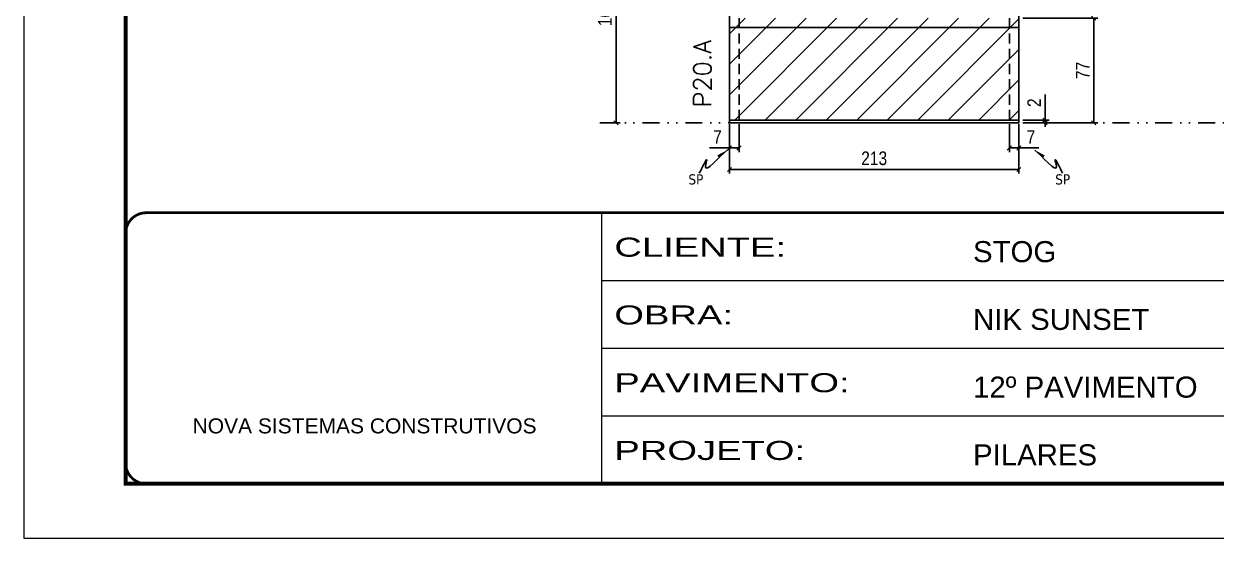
# Model space of a CAD drawing. Extents: x 808 to 7089, y -98 to 17032.
# Drawn here: x 3992 to 4869, y 12537 to 12915 of the extents above; entities that cross this region are included whole.
import ezdxf

# ---------------------------------------------------------------- set-up
doc = ezdxf.new("R2010")
doc.units = 0
for name, pattern in [('CONTINUO', [0]), ('DASHED', [0.75, 0.5, -0.25]), ('DIVIDE2', [0.625, 0.25, -0.125, 0, -0.125, 0, -0.125]), ('HIDDEN', [0.375, 0.25, -0.125])]:
    doc.linetypes.add(name, pattern=pattern)
for name, color, linetype in [('COTA', 241, 'Continuous'), ('Nível', 160, 'Continuous'), ('Painéis', 200, 'Continuous'), ('SARR_2.2x7', 40, 'Continuous'), ('Sarrafo de Pressão', 42, 'HIDDEN'), ('texto', 7, 'Continuous')]:
    doc.layers.add(name, color=color, linetype=linetype)
for name, color, linetype, lineweight in [('Folhas', 255, 'Continuous', 9), ('REAPROVEITAMENTO', 251, 'Continuous', 9), ('SARRAFO DE PRESSAO', 251, 'DASHED', 9), ('Texto Seção', 7, 'Continuous', 15)]:
    doc.layers.add(name, color=color, linetype=linetype, lineweight=lineweight)
doc.styles.add('ARIAL', font='arial.ttf')
doc.styles.add('COTA TECNICA', font='techl___.ttf', dxfattribs={"height": 10})
doc.styles.add('COTA TECNICA-50', font='techl___.ttf', dxfattribs={"height": 10})
doc.styles.add('REGUA-120', font='ROMANS.shx', dxfattribs={"height": 15})
doc.styles.get("Standard").update_dxf_attribs({"font": 'arial.ttf'})
doc.styles.add('Tecnologia', font='')
doc.styles.get('Tecnologia').set_extended_font_data('Forgotten Futurist')
doc.dimstyles.new('COTA PAINEL-50', dxfattribs={"dimtxt": 10, "dimasz": 3, "dimexe": 3, "dimexo": 3, "dimgap": 3, "dimtad": 1, "dimdec": 1, "dimzin": 12, "dimdsep": 46, "dimtxsty": 'COTA TECNICA-50', "dimblk1": 'OBLIQUE', "dimblk2": 'OBLIQUE', "dimsah": 1, "dimcen": 0.9, "dimclrd": 4, "dimclre": 4, "dimclrt": 240, "dimadec": 1, "dimazin": 3, "dimtfac": 1, "dimtdec": 1, "dimtmove": 0, "dimatfit": 3, "dimfxl": 1, "dimtolj": 1, "dimtzin": 12, "dimarcsym": 0})
doc.dimstyles.new('PAINEL', dxfattribs={"dimtxt": 10, "dimasz": 3, "dimexe": 3, "dimexo": 3, "dimgap": 3, "dimtad": 1, "dimdec": 1, "dimzin": 12, "dimdsep": 46, "dimtxsty": 'COTA TECNICA', "dimblk1": 'OBLIQUE', "dimblk2": 'OBLIQUE', "dimsah": 1, "dimcen": 0.9, "dimclrd": 4, "dimclre": 4, "dimclrt": 240, "dimadec": 1, "dimazin": 3, "dimtfac": 1, "dimtdec": 1, "dimtmove": 0, "dimatfit": 3, "dimfxl": 1, "dimtolj": 1, "dimtzin": 12, "dimarcsym": 0})
doc.dimstyles.get("Standard").update_dxf_attribs({"dimtxt": 0.18, "dimasz": 0.18, "dimexe": 0.18, "dimexo": 0.0625, "dimgap": 0.09, "dimtad": 0, "dimtih": 1, "dimtoh": 1, "dimdec": 4, "dimzin": 0, "dimdsep": 46, "dimtxsty": 'Standard', "dimcen": 0.09, "dimadec": 0, "dimazin": 0, "dimtfac": 1, "dimtdec": 4, "dimtofl": 0, "dimtmove": 0, "dimatfit": 3, "dimfxl": 1, "dimtolj": 1, "dimtzin": 0, "dimarcsym": 0})

# ---------------------------------------------------------------- blocks, each defined once
blk = doc.blocks.new('9999999999')
at = {"color": 30, "linetype": 'CONTINUO'}
for p, q in [((98564.56, 34230.21), (98564.56, 34429.45)), ((98564.56, 34379.64), (99583.98, 34379.64)), ((98564.56, 34329.83), (99487.98, 34329.83)), ((98564.56, 34280.02), (99487.98, 34280.02))]:
    blk.add_line(p, q, dxfattribs=at)
at = {"color": 30, "linetype": 'CONTINUO', "const_width": 2}
blk.add_lwpolyline([(99583.98, 34230.21), (99583.98, 34414.45, 0.414214), (99568.98, 34429.45), (98228.98, 34429.45, 0.414214), (98213.98, 34414.45), (98213.98, 34245.21, 0.414214), (98228.98, 34230.21), (99583.98, 34230.21)], format="xyb", dxfattribs=at)
at = {"layer": 'Folhas'}
blk.add_lwpolyline([(98138.98, 34190.21), (99623.98, 34190.21), (99623.98, 35240.21), (98138.98, 35240.21)], close=True, dxfattribs=at)
at = {"layer": 'Folhas', "color": 30, "const_width": 3}
blk.add_lwpolyline([(98213.98, 34230.21), (99583.98, 34230.21), (99583.98, 35200.21), (98213.98, 35200.21)], close=True, dxfattribs=at)
at = {"color": 7, "linetype": 'Continuous', "ltscale": 5, "style": 'ARIAL'}
for s, height, p in [('STOG', 15.483, (98837.68, 34393.13)), ('NIK SUNSET', 15.483, (98837.68, 34343.32)), ('12º PAVIMENTO', 15.4829, (98837.68, 34293.51)), ('NOVA SISTEMAS CONSTRUTIVOS', 11.0592, (98263.19, 34267.21)), ('PILARES', 15.483, (98837.68, 34243.7))]:
    blk.add_text(s, height=height, dxfattribs=at).set_placement(p)
at = {"layer": 'Folhas', "color": 7, "style": 'Tecnologia', "width": 1.5}
for s, p in [('CLIENTE:', (98573.65, 34397.17)), ('OBRA:', (98573.65, 34347.31)), ('PAVIMENTO:', (98573.65, 34297.5)), ('PROJETO:', (98573.65, 34247.69))]:
    blk.add_text(s, height=14, dxfattribs=at).set_placement(p)
blk = doc.blocks.new('_Oblique')
at = {"color": 0, "linetype": 'ByBlock', "lineweight": -2}
blk.add_line((-0.5, -0.5), (0.5, 0.5), dxfattribs=at)
blk = doc.blocks.new('*D1417')
at = {"layer": 'COTA', "color": 4, "lineweight": -2, "transparency": 16777216}
for p, q in [((4418.71, 13003.17), (4430.57, 13003.17)), ((4427.57, 12842.17), (4427.57, 13003.17)), ((4418.71, 12842.17), (4430.57, 12842.17))]:
    blk.add_line(p, q, dxfattribs=at)
at = {"layer": 'Defpoints', "color": 0, "transparency": 16777216}
for p in [(4415.71, 13003.17), (4427.57, 13003.17), (4415.71, 12842.17)]:
    blk.add_point(p, dxfattribs=at)
at = {"layer": 'COTA', "color": 4, "lineweight": -2, "transparency": 16777216, "xscale": 3, "yscale": 3, "zscale": 3}
for p, rotation in [((4427.57, 13003.17), 90), ((4427.57, 12842.17), 270)]:
    blk.add_blockref('_Oblique', p, dxfattribs=dict(at, rotation=rotation))
at = {"layer": 'COTA', "color": 240, "transparency": 16777216, "insert": (4419.46, 12922.67), "char_height": 10, "attachment_point": 5, "rotation": 90, "style": 'COTA TECNICA-50'}
blk.add_mtext('\\A1;161', dxfattribs=at)
blk = doc.blocks.new('*D1394')
at = {"layer": 'COTA', "color": 4, "lineweight": -2, "transparency": 16777216}
for p, q in [((4511.12, 12841.17), (4511.12, 12804.8)), ((4724.12, 12841.17), (4724.12, 12804.8)), ((4724.12, 12807.8), (4511.12, 12807.8))]:
    blk.add_line(p, q, dxfattribs=at)
at = {"layer": 'Defpoints', "color": 0, "transparency": 16777216}
for p in [(4511.12, 12844.17), (4724.12, 12844.17), (4511.12, 12807.8)]:
    blk.add_point(p, dxfattribs=at)
at = {"layer": 'COTA', "color": 4, "lineweight": -2, "transparency": 16777216, "xscale": 3, "yscale": 3, "zscale": 3, "rotation": 180}
blk.add_blockref('_Oblique', (4511.12, 12807.8), dxfattribs=at)
at = {"layer": 'COTA', "color": 4, "lineweight": -2, "transparency": 16777216, "xscale": 3, "yscale": 3, "zscale": 3}
blk.add_blockref('_Oblique', (4724.12, 12807.8), dxfattribs=at)
at = {"layer": 'COTA', "color": 240, "transparency": 16777216, "insert": (4617.62, 12816.02), "char_height": 10, "attachment_point": 5, "style": 'COTA TECNICA'}
blk.add_mtext('\\A1;213', dxfattribs=at)
blk = doc.blocks.new('*D1395')
at = {"layer": 'COTA', "color": 4, "lineweight": -2, "transparency": 16777216}
for p, q in [((4717.12, 12841.17), (4717.12, 12820.66)), ((4724.12, 12839.17), (4724.12, 12820.66)), ((4717.12, 12823.66), (4724.12, 12823.66)), ((4724.12, 12823.66), (4738.85, 12823.66))]:
    blk.add_line(p, q, dxfattribs=at)
at = {"layer": 'Defpoints', "color": 0, "transparency": 16777216}
for p in [(4717.12, 12844.17), (4724.12, 12842.17), (4724.12, 12823.66)]:
    blk.add_point(p, dxfattribs=at)
at = {"layer": 'COTA', "color": 4, "lineweight": -2, "transparency": 16777216, "xscale": 3, "yscale": 3, "zscale": 3, "rotation": 180}
blk.add_blockref('_Oblique', (4717.12, 12823.66), dxfattribs=at)
at = {"layer": 'COTA', "color": 4, "lineweight": -2, "transparency": 16777216, "xscale": 3, "yscale": 3, "zscale": 3}
blk.add_blockref('_Oblique', (4724.12, 12823.66), dxfattribs=at)
at = {"layer": 'COTA', "color": 240, "transparency": 16777216, "insert": (4732.99, 12831.73), "char_height": 10, "attachment_point": 5, "style": 'COTA TECNICA-50'}
blk.add_mtext('\\A1;7', dxfattribs=at)
blk = doc.blocks.new('*D1396')
at = {"layer": 'COTA', "color": 4, "lineweight": -2, "transparency": 16777216}
for p, q in [((4518.12, 12841.17), (4518.12, 12820.66)), ((4511.12, 12839.17), (4511.12, 12820.66)), ((4511.12, 12823.66), (4496.39, 12823.66)), ((4518.12, 12823.66), (4511.12, 12823.66))]:
    blk.add_line(p, q, dxfattribs=at)
at = {"layer": 'Defpoints', "color": 0, "transparency": 16777216}
for p in [(4511.12, 12842.17), (4518.12, 12844.17), (4511.12, 12823.66)]:
    blk.add_point(p, dxfattribs=at)
at = {"layer": 'COTA', "color": 4, "lineweight": -2, "transparency": 16777216, "xscale": 3, "yscale": 3, "zscale": 3, "rotation": 180}
blk.add_blockref('_Oblique', (4511.12, 12823.66), dxfattribs=at)
at = {"layer": 'COTA', "color": 4, "lineweight": -2, "transparency": 16777216, "xscale": 3, "yscale": 3, "zscale": 3}
blk.add_blockref('_Oblique', (4518.12, 12823.66), dxfattribs=at)
at = {"layer": 'COTA', "color": 240, "transparency": 16777216, "insert": (4502.25, 12831.73), "char_height": 10, "attachment_point": 5, "style": 'COTA TECNICA-50'}
blk.add_mtext('\\A1;7', dxfattribs=at)
blk = doc.blocks.new('*D1397')
at = {"layer": 'COTA', "color": 4, "lineweight": -2, "transparency": 16777216}
for p, q in [((4743.38, 12844.17), (4743.38, 12862.97)), ((4727.12, 12844.17), (4746.38, 12844.17)), ((4727.12, 12842.17), (4746.38, 12842.17)), ((4743.38, 12842.17), (4743.38, 12844.17)), ((4743.38, 12842.17), (4743.38, 12839.17))]:
    blk.add_line(p, q, dxfattribs=at)
at = {"layer": 'Defpoints', "color": 0, "transparency": 16777216}
for p in [(4724.12, 12844.17), (4724.12, 12842.17), (4743.38, 12842.17)]:
    blk.add_point(p, dxfattribs=at)
at = {"layer": 'COTA', "color": 4, "lineweight": -2, "transparency": 16777216, "xscale": 3, "yscale": 3, "zscale": 3}
for p, rotation in [((4743.38, 12844.17), 270), ((4743.38, 12842.17), 90)]:
    blk.add_blockref('_Oblique', p, dxfattribs=dict(at, rotation=rotation))
at = {"layer": 'COTA', "color": 240, "transparency": 16777216, "insert": (4735.38, 12856.91), "char_height": 10, "attachment_point": 5, "rotation": 90, "style": 'COTA TECNICA-50'}
blk.add_mtext('\\A1;2', dxfattribs=at)
blk = doc.blocks.new('*D1398')
at = {"layer": 'COTA', "color": 4, "linetype": 'ByBlock', "lineweight": -2, "transparency": 16777216}
for p, q in [((4727.12, 12919.17), (4782.2, 12919.17)), ((4779.2, 12842.17), (4779.2, 12919.17)), ((4727.12, 12842.17), (4782.2, 12842.17))]:
    blk.add_line(p, q, dxfattribs=at)
at = {"layer": 'Defpoints', "color": 0, "linetype": 'ByBlock', "transparency": 16777216}
for p in [(4724.12, 12919.17), (4779.2, 12919.17), (4724.12, 12842.17)]:
    blk.add_point(p, dxfattribs=at)
at = {"layer": 'COTA', "color": 4, "linetype": 'ByBlock', "lineweight": -2, "transparency": 16777216, "xscale": 3, "yscale": 3, "zscale": 3}
for p, rotation in [((4779.2, 12919.17), 90), ((4779.2, 12842.17), 270)]:
    blk.add_blockref('_Oblique', p, dxfattribs=dict(at, rotation=rotation))
at = {"layer": 'COTA', "color": 240, "linetype": 'ByBlock', "transparency": 16777216, "insert": (4771.13, 12880.67), "char_height": 10, "attachment_point": 5, "rotation": 90, "style": 'COTA TECNICA'}
blk.add_mtext('\\A1;77', dxfattribs=at)

msp = doc.modelspace()

# ---------------------------------------------------------------- hatches: boundary and pattern name
at = {"layer": 'REAPROVEITAMENTO'}
h = msp.add_hatch(dxfattribs=at)
h.set_pattern_fill('ANSI31', color=256, scale=5)
h.paths.add_polyline_path([(4511.12, 12919.17), (4511.12, 12844.17), (4724.12, 12844.17), (4724.12, 12919.17)])

# ---------------------------------------------------------------- linework, layer by layer
at = {"layer": 'Nível', "color": 4, "linetype": 'DIVIDE2', "ltscale": 50}
msp.add_line((4415.71, 12842.17), (5436.67, 12842.17), dxfattribs=at)
at = {"layer": 'Painéis'}
for p, q in [((4511.12, 12844.17), (4511.12, 12946.17)), ((4724.12, 12946.17), (4724.12, 12844.17)), ((4724.12, 12844.17), (4511.12, 12844.17)), ((4724.12, 12844.17), (4511.12, 12844.17)), ((4511.12, 12844.17), (4511.12, 12842.17)), ((4511.12, 12842.17), (4724.12, 12842.17)), ((4724.12, 12842.17), (4724.12, 12844.17))]:
    msp.add_line(p, q, dxfattribs=at)
at = {"layer": 'SARR_2.2x7'}
msp.add_line((4511.12, 12912.17), (4724.12, 12912.17), dxfattribs=at)
at = {"layer": 'Sarrafo de Pressão', "ltscale": 30}
for p, q in [((4518.12, 12844.17), (4518.12, 12919.17)), ((4717.12, 12844.17), (4717.12, 12919.17))]:
    msp.add_line(p, q, dxfattribs=at)

# ---------------------------------------------------------------- block references
at = {"layer": 'SARRAFO DE PRESSAO', "color": 6, "linetype": 'ByBlock'}
msp.add_blockref('9999999999', (-94147.31, -21653.45), dxfattribs=at)

# ---------------------------------------------------------------- texts
at = {"layer": 'texto', "color": 0, "char_height": 7.5, "attachment_point": 5}
for insert in [(4486.34, 12800.49), (4756.37, 12800.49)]:
    msp.add_mtext('{\\fTahoma|b0|i0|c0|p34;\\C4;SP}', dxfattribs=dict(at, insert=insert))
at = {"layer": 'Texto Seção', "insert": (4497.65, 12853.42), "char_height": 13, "width": 285.3299, "attachment_point": 7, "rotation": 90, "style": 'REGUA-120'}
msp.add_mtext('P20.A', dxfattribs=at)

# ---------------------------------------------------------------- dimensions: what is measured, and where the dimension line sits
at = {"layer": 'COTA'}
for base, p1, p2, angle, picture, middle in [((4427.57, 13003.17), (4415.71, 12842.17), (4415.71, 13003.17), 90, '*D1417', (4419.46, 12922.67)), ((4511.12, 12823.66), (4518.12, 12844.17), (4511.12, 12842.17), 180, '*D1396', (4502.25, 12831.73))]:
    dim = msp.add_linear_dim(base=base, p1=p1, p2=p2, angle=angle, dimstyle='COTA PAINEL-50', dxfattribs=at)
    dim.commit()
    dim.dimension.update_dxf_attribs({"geometry": picture, "text_midpoint": middle})
at = {"layer": 'COTA', "linetype": 'ByBlock'}
dim = msp.add_aligned_dim(p1=(4724.12, 12842.17), p2=(4724.12, 12919.17), distance=-55.08, dimstyle='PAINEL', dxfattribs=at)
dim.commit()
dim.dimension.update_dxf_attribs({"geometry": '*D1398', "text_midpoint": (4771.13, 12880.67)})
at = {"layer": 'COTA'}
dim = msp.add_linear_dim(base=(4743.38, 12842.17), p1=(4724.12, 12844.17), p2=(4724.12, 12842.17), angle=90, dimstyle='COTA PAINEL-50', dxfattribs=at)
dim.commit()
dim.dimension.update_dxf_attribs({"geometry": '*D1397', "text_midpoint": (4743.38, 12856.91), "dimtype": 160})
dim = msp.add_linear_dim(base=(4511.12, 12807.8), p1=(4724.12, 12844.17), p2=(4511.12, 12844.17), angle=180, dimstyle='PAINEL', override={"dimarcsym": 2}, dxfattribs=at)
dim.commit()
dim.dimension.update_dxf_attribs({"geometry": '*D1394', "text_midpoint": (4617.62, 12816.02)})
dim = msp.add_linear_dim(base=(4724.12, 12823.66), p1=(4717.12, 12844.17), p2=(4724.12, 12842.17), dimstyle='COTA PAINEL-50', dxfattribs=at)
dim.commit()
dim.dimension.update_dxf_attribs({"geometry": '*D1395', "text_midpoint": (4732.99, 12831.73)})

# ---------------------------------------------------------------- leaders
at = {"layer": 'COTA', "path_type": 1}
for points in [[(4509.29, 12821.98), (4493.51, 12810.15), (4494.43, 12814.96), (4488.88, 12805.18)], [(4735.95, 12821.98), (4751.73, 12810.15), (4750.81, 12814.96), (4756.36, 12805.18)]]:
    msp.add_leader(points, dimstyle='Standard', override={"dimasz": 8}, dxfattribs=at)

doc.saveas('drawing.dxf')
